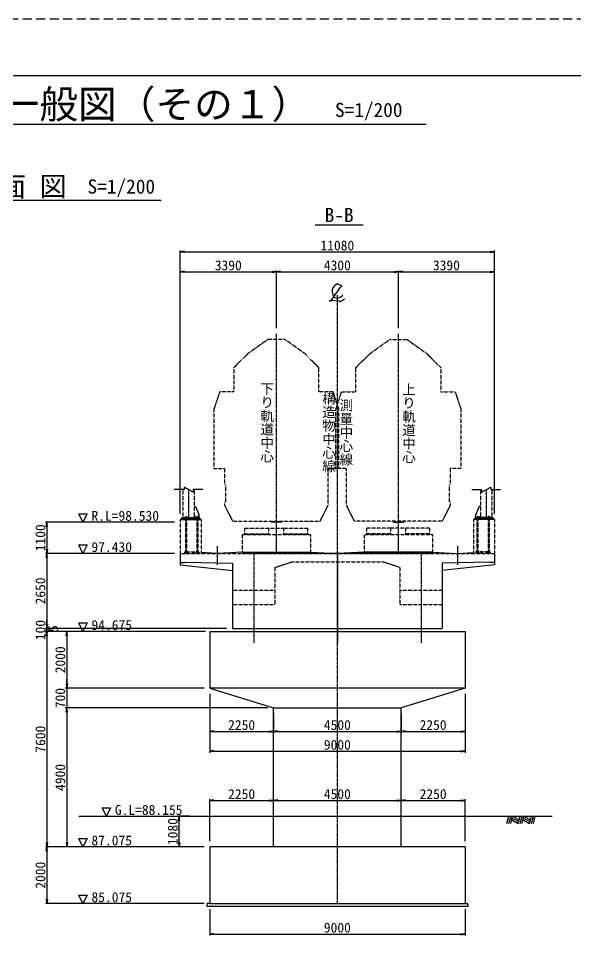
# Model space of a CAD drawing. Header units: millimetres. Extents: x -154198 to 210257, y -78304 to 147765.
# Drawn here: x 45577 to 65198, y 26459 to 59400 of the extents above; entities that cross this region are included whole.
import ezdxf
from ezdxf.enums import TextEntityAlignment as Align

# ---------------------------------------------------------------- set-up
doc = ezdxf.new("R2010")
doc.units = ezdxf.units.MM
doc.header["$LTSCALE"] = 0.25
for name, pattern in [('CENTER', [50.8, 31.75, -6.35, 6.35, -6.35]), ('DASHED', [19.05, 12.7, -6.35]), ('HIDDEN', [9.525, 6.35, -3.175])]:
    doc.linetypes.add(name, pattern=pattern)
doc.layers.get('Defpoints').update_dxf_attribs({"color": 171})
for name, color, linetype in [('D-BGD-建築限界', 7, 'Continuous'), ('D-BMK', 2, 'CENTER'), ('D-BMK-軌道中心線', 6, 'CENTER'), ('D-STR-DIM', 7, 'Continuous'), ('D-STR-HTXT', 3, 'Continuous'), ('D-STR-STR1-上部工', 4, 'Continuous'), ('D-STR-STR1-下部工', 1, 'Continuous'), ('D-STR-STR2-緩衝工', 6, 'Continuous'), ('D-STR-STRD-プレート', 5, 'Continuous'), ('D-STR-STRD-ボルト', 5, 'Continuous'), ('D-STR-台座コンクリート', 7, 'HIDDEN'), ('D-TTL-FRAM', 51, 'Continuous'), ('D-TTL-TXT', 7, 'Continuous'), ('S-BGD', 8, 'Continuous')]:
    doc.layers.add(name, color=color, linetype=linetype)
doc.layers.add('D-WORK', color=191, linetype='Continuous', plot=False)
doc.styles.add('MSゴシック_10', font='MS Gothic.ttf')
doc.styles.add('MSゴシック_T', font='@MS Gothic.ttf')
doc.dimstyles.new('DIM-100', dxfattribs={"dimscale": 100, "dimtxt": 3.5, "dimasz": 1.5, "dimexe": 0.5, "dimexo": 2, "dimgap": 0.5, "dimtad": 1, "dimdec": 0, "dimzin": 0, "dimdsep": 46, "dimtxsty": 'MSゴシック_10', "dimblk": 'OPEN', "dimcen": 0.09, "dimclrd": 256, "dimclre": 256, "dimclrt": 3, "dimaunit": 1, "dimadec": 4, "dimazin": 0, "dimtfac": 1, "dimtdec": 0, "dimtix": 1, "dimtmove": 2, "dimatfit": 3, "dimldrblk": 'NONE', "dimfxl": 1, "dimtolj": 1, "dimtzin": 0, "dimarcsym": 0})

# ---------------------------------------------------------------- blocks, each defined once
blk = doc.blocks.new('地盤記号')
for p, q in [((-67, -250), (0, 0)), ((0, -250), (67, 0)), ((67, -250), (133, 0)), ((133, 0), (367, -125)), ((333, -250), (400, 0)), ((400, -250), (467, 0)), ((467, -250), (533, 0)), ((533, 0), (767, -125)), ((733, -250), (800, 0)), ((800, -250), (867, 0)), ((867, -250), (933, 0)), ((100, -125), (333, -250)), ((117, -62), (350, -188)), ((500, -125), (733, -250)), ((517, -62), (750, -188))]:
    blk.add_line(p, q)
blk = doc.blocks.new('▽付文字')
at = {"color": 4, "ltscale": 100, "transparency": 16777216}
blk.add_lwpolyline([(1.5, 3), (0, 0), (-1.5, 3)], close=True, dxfattribs=at)
at = {"ltscale": 7.5, "transparency": 16777216, "style": 'MSゴシック_10'}
blk.add_attdef('R.L', (3, 0.5), '', height=3.5, dxfattribs=at)
blk = doc.blocks.new('_Open')
at = {"color": 0, "linetype": 'ByBlock', "lineweight": -2}
for p, q in [((-1, 0.17), (0, 0)), ((-1, -0.17), (0, 0)), ((0, 0), (-1, 0))]:
    blk.add_line(p, q, dxfattribs=at)
blk = doc.blocks.new('*D70')
at = {"layer": 'D-STR-DIM', "lineweight": -2, "transparency": 16777216}
for p, q in [((51270, 41935), (51270, 51220)), ((51420, 51170), (62200, 51170)), ((62350, 41935), (62350, 51220))]:
    blk.add_line(p, q, dxfattribs=at)
at = {"layer": 'Defpoints', "color": 0, "transparency": 16777216}
for p in [(62350, 51170), (51270, 41735), (62350, 41735)]:
    blk.add_point(p, dxfattribs=at)
at = {"layer": 'D-STR-DIM', "lineweight": -2, "transparency": 16777216, "xscale": 150, "yscale": 150, "zscale": 150, "rotation": 180}
blk.add_blockref('_Open', (51270, 51170), dxfattribs=at)
at = {"layer": 'D-STR-DIM', "lineweight": -2, "transparency": 16777216, "xscale": 150, "yscale": 150, "zscale": 150}
blk.add_blockref('_Open', (62350, 51170), dxfattribs=at)
at = {"layer": 'D-STR-DIM', "color": 3, "transparency": 16777216, "insert": (56810, 51395), "char_height": 350, "attachment_point": 5, "style": 'MSゴシック_10'}
blk.add_mtext('\\A1;11080', dxfattribs=at)
blk = doc.blocks.new('_None')
blk = doc.blocks.new('*D71')
at = {"layer": 'D-STR-DIM', "lineweight": -2, "transparency": 16777216}
for p, q in [((51270, 41935), (51270, 50520)), ((51420, 50470), (54510, 50470)), ((54660, 48485), (54660, 50520))]:
    blk.add_line(p, q, dxfattribs=at)
at = {"layer": 'Defpoints', "color": 0, "transparency": 16777216}
for p in [(54660, 50470), (54660, 48285), (51270, 41735)]:
    blk.add_point(p, dxfattribs=at)
at = {"layer": 'D-STR-DIM', "lineweight": -2, "transparency": 16777216, "xscale": 150, "yscale": 150, "zscale": 150, "rotation": 180}
blk.add_blockref('_Open', (51270, 50470), dxfattribs=at)
at = {"layer": 'D-STR-DIM', "lineweight": -2, "transparency": 16777216, "xscale": 150, "yscale": 150, "zscale": 150}
blk.add_blockref('_Open', (54660, 50470), dxfattribs=at)
at = {"layer": 'D-STR-DIM', "color": 3, "transparency": 16777216, "insert": (52965, 50695), "char_height": 350, "attachment_point": 5, "style": 'MSゴシック_10'}
blk.add_mtext('\\A1;3390', dxfattribs=at)
blk = doc.blocks.new('*D72')
at = {"layer": 'D-STR-DIM', "lineweight": -2, "transparency": 16777216}
for p, q in [((54660, 48485), (54660, 50520)), ((54810, 50470), (58810, 50470)), ((58960, 48485), (58960, 50520))]:
    blk.add_line(p, q, dxfattribs=at)
at = {"layer": 'Defpoints', "color": 0, "transparency": 16777216}
for p in [(58960, 50470), (54660, 48285), (58960, 48285)]:
    blk.add_point(p, dxfattribs=at)
at = {"layer": 'D-STR-DIM', "lineweight": -2, "transparency": 16777216, "xscale": 150, "yscale": 150, "zscale": 150, "rotation": 180}
blk.add_blockref('_Open', (54660, 50470), dxfattribs=at)
at = {"layer": 'D-STR-DIM', "lineweight": -2, "transparency": 16777216, "xscale": 150, "yscale": 150, "zscale": 150}
blk.add_blockref('_Open', (58960, 50470), dxfattribs=at)
at = {"layer": 'D-STR-DIM', "color": 3, "transparency": 16777216, "insert": (56810, 50695), "char_height": 350, "attachment_point": 5, "style": 'MSゴシック_10'}
blk.add_mtext('\\A1;4300', dxfattribs=at)
blk = doc.blocks.new('*D73')
at = {"layer": 'D-STR-DIM', "lineweight": -2, "transparency": 16777216}
for p, q in [((58960, 48485), (58960, 50520)), ((59110, 50470), (62200, 50470)), ((62350, 41935), (62350, 50520))]:
    blk.add_line(p, q, dxfattribs=at)
at = {"layer": 'Defpoints', "color": 0, "transparency": 16777216}
for p in [(62350, 50470), (58960, 48285), (62350, 41735)]:
    blk.add_point(p, dxfattribs=at)
at = {"layer": 'D-STR-DIM', "lineweight": -2, "transparency": 16777216, "xscale": 150, "yscale": 150, "zscale": 150, "rotation": 180}
blk.add_blockref('_Open', (58960, 50470), dxfattribs=at)
at = {"layer": 'D-STR-DIM', "lineweight": -2, "transparency": 16777216, "xscale": 150, "yscale": 150, "zscale": 150}
blk.add_blockref('_Open', (62350, 50470), dxfattribs=at)
at = {"layer": 'D-STR-DIM', "color": 3, "transparency": 16777216, "insert": (60655, 50695), "char_height": 350, "attachment_point": 5, "style": 'MSゴシック_10'}
blk.add_mtext('\\A1;3390', dxfattribs=at)
blk = doc.blocks.new('*D76')
at = {"layer": 'D-STR-DIM', "lineweight": -2, "transparency": 16777216}
for p, q in [((51070, 41635), (46520, 41635)), ((46570, 41485), (46570, 40685)), ((51070, 40535), (46520, 40535))]:
    blk.add_line(p, q, dxfattribs=at)
at = {"layer": 'Defpoints', "color": 0, "transparency": 16777216}
for p in [(51270, 41635), (46570, 40535), (51270, 40535)]:
    blk.add_point(p, dxfattribs=at)
at = {"layer": 'D-STR-DIM', "lineweight": -2, "transparency": 16777216, "xscale": 150, "yscale": 150, "zscale": 150}
for p, rotation in [((46570, 41635), 90), ((46570, 40535), 270)]:
    blk.add_blockref('_Open', p, dxfattribs=dict(at, rotation=rotation))
at = {"layer": 'D-STR-DIM', "color": 3, "transparency": 16777216, "insert": (46345, 41085), "char_height": 350, "attachment_point": 5, "rotation": 90, "style": 'MSゴシック_10'}
blk.add_mtext('\\A1;1100', dxfattribs=at)
blk = doc.blocks.new('*D77')
at = {"layer": 'D-STR-DIM', "lineweight": -2, "transparency": 16777216}
for p, q in [((51070, 40535), (46520, 40535)), ((46570, 40385), (46570, 38035)), ((52910, 37885), (46520, 37885))]:
    blk.add_line(p, q, dxfattribs=at)
at = {"layer": 'Defpoints', "color": 0, "transparency": 16777216}
for p in [(51270, 40535), (46570, 37885), (53110, 37885)]:
    blk.add_point(p, dxfattribs=at)
at = {"layer": 'D-STR-DIM', "lineweight": -2, "transparency": 16777216, "xscale": 150, "yscale": 150, "zscale": 150}
for p, rotation in [((46570, 40535), 90), ((46570, 37885), 270)]:
    blk.add_blockref('_Open', p, dxfattribs=dict(at, rotation=rotation))
at = {"layer": 'D-STR-DIM', "color": 3, "transparency": 16777216, "insert": (46345, 39210), "char_height": 350, "attachment_point": 5, "rotation": 90, "style": 'MSゴシック_10'}
blk.add_mtext('\\A1;2650', dxfattribs=at)
blk = doc.blocks.new('*D74')
at = {"layer": 'D-STR-DIM', "lineweight": -2, "transparency": 16777216}
for p, q in [((52910, 37885), (46520, 37885)), ((46570, 38035), (46570, 38185)), ((46570, 37880), (46570, 37885)), ((52910, 37880), (46520, 37880)), ((46570, 37730), (46570, 37580))]:
    blk.add_line(p, q, dxfattribs=at)
at = {"layer": 'Defpoints', "color": 0, "transparency": 16777216}
for p in [(46570, 37885), (53110, 37885), (53110, 37880)]:
    blk.add_point(p, dxfattribs=at)
at = {"layer": 'D-STR-DIM', "lineweight": -2, "transparency": 16777216, "xscale": 150, "yscale": 150, "zscale": 150}
for p, rotation in [((46570, 37885), 270), ((46570, 37880), 90)]:
    blk.add_blockref('_Open', p, dxfattribs=dict(at, rotation=rotation))
at = {"layer": 'D-STR-DIM', "color": 3, "transparency": 16777216, "char_height": 350, "attachment_point": 5, "rotation": 90, "style": 'MSゴシック_10'}
for s, insert in [('\\A1;', (46345, 37882)), ('\\A1;5', (46795, 37882))]:
    blk.add_mtext(s, dxfattribs=dict(at, insert=insert))
blk = doc.blocks.new('*D75')
at = {"layer": 'D-STR-DIM', "lineweight": -2, "transparency": 16777216}
for p, q in [((46570, 38030), (46570, 38180)), ((52910, 37880), (46520, 37880)), ((52160, 37780), (46520, 37780)), ((46570, 37880), (46570, 37780)), ((46570, 37630), (46570, 37480))]:
    blk.add_line(p, q, dxfattribs=at)
at = {"layer": 'Defpoints', "color": 0, "transparency": 16777216}
for p in [(46570, 37780), (52360, 37780), (53110, 37880)]:
    blk.add_point(p, dxfattribs=at)
at = {"layer": 'D-STR-DIM', "lineweight": -2, "transparency": 16777216, "xscale": 150, "yscale": 150, "zscale": 150}
for p, rotation in [((46570, 37880), 270), ((46570, 37780), 90)]:
    blk.add_blockref('_Open', p, dxfattribs=dict(at, rotation=rotation))
at = {"layer": 'D-STR-DIM', "color": 3, "transparency": 16777216, "insert": (46345, 37830), "char_height": 350, "attachment_point": 5, "rotation": 90, "style": 'MSゴシック_10'}
blk.add_mtext('\\A1;100', dxfattribs=at)
blk = doc.blocks.new('waku')
at = {"layer": 'D-TTL-FRAM'}
blk.add_lwpolyline([(0, 0), (0, 277), (395.5, 277), (395.5, 0)], close=True, dxfattribs=at)
at = {"layer": 'Defpoints', "linetype": 'HIDDEN'}
blk.add_lwpolyline([(-15, 287), (405.5, 287), (405.5, -10), (-15, -10)], close=True, dxfattribs=at)
blk = doc.blocks.new('CL')
for points in [[(1.75, -0.88), (1.38, -0.4), (0.8, -0.12), (0.25, 0), (-0.25, 0), (-1.03, -0.48), (-1.55, -1.2), (-1.88, -1.95), (-1.88, -3), (-1.7, -3.16), (-1.4, -4.15), (-0.85, -4.6), (-0.25, -4.75), (0.25, -4.75), (1, -4.58), (1.64, -4.04), (1.96, -3.6)], [(1.16, -0.9), (-2.5, -6), (-2.6, -5.6), (0.7, -5.8), (0.58, -6), (0.96, -6), (1.64, -5.76), (2.5, -5.15)]]:
    blk.add_lwpolyline(points)
blk = doc.blocks.new('第2朝里川温泉BL_Ct1_A-A')
at = {"layer": 'D-BMK', "ltscale": 0.5}
for p, q in [((-4240, 250), (-4240, -400)), ((4240, 250), (4240, -400))]:
    blk.add_line(p, q, dxfattribs=at)
at = {"layer": 'D-BMK'}
for p, q in [((-2950, 60), (-2950, -3154)), ((0, 60), (0, -3154)), ((2950, 60), (2950, -3154))]:
    blk.add_line(p, q, dxfattribs=at)
at = {"layer": 'D-STR-STR1-上部工', "linetype": 'HIDDEN'}
for p, q in [((-5540, 0), (5540, 0)), ((-2200, -500), (-1600, -300)), ((-1600, -300), (1600, -300)), ((2200, -500), (1600, -300)), ((-2200, -500), (-2200, -1803)), ((2200, -500), (2200, -1803)), ((-3700, -1300), (-2200, -1300)), ((2200, -1300), (3700, -1300)), ((-3700, -1803), (-2200, -1803)), ((2200, -1803), (3700, -1803)), ((-3700, -2650), (3700, -2650))]:
    blk.add_line(p, q, dxfattribs=at)
at = {"layer": 'D-STR-STR1-上部工', "linetype": 'Continuous'}
for p, q in [((-5540, 0), (-5540, -300)), ((-5540, -300), (-5520, -320)), ((-5540, -300), (-5540, -400)), ((-5520, -320), (-5390, -323)), ((-5390, -323), (-5380, -313)), ((-5380, -313), (-3700, -350)), ((5380, -313), (3700, -350)), ((5390, -323), (5380, -313)), ((5520, -320), (5390, -323)), ((5540, -300), (5520, -320)), ((5540, 0), (5540, -300)), ((5540, -300), (5540, -400)), ((-5540, -400), (-3700, -600)), ((-3700, -350), (-3700, -2654)), ((3700, -350), (3700, -2654)), ((5540, -400), (3700, -600)), ((-3700, -2654), (-3700, -2655)), ((-3700, -2655), (3700, -2655)), ((3700, -2654), (3700, -2655))]:
    blk.add_line(p, q, dxfattribs=at)
blk = doc.blocks.new('*U60')
at = {"layer": 'D-BGD-建築限界', "linetype": 'DASHED', "ltscale": 0.5}
for points in [[(-3940, 1820), (-3975, 1820), (-3975, 1700), (-3695, 1135), (-605, 1135), (-325, 1700), (-325, 3000), (50, 3000), (50, 5100), (-150, 5700), (-650, 5700), (-650, 6550), (-1150, 7050), (-1850, 7550), (-2450, 7550), (-3150, 7050), (-3650, 6550), (-3650, 5700), (-4150, 5700), (-4350, 5100), (-4350, 3000), (-3975, 3000), (-3975, 2420), (-3940, 2420), (-3940, 1820)], [(3940, 1820), (3975, 1820), (3975, 1700), (3695, 1135), (605, 1135), (325, 1700), (325, 3000), (-50, 3000), (-50, 5100), (150, 5700), (650, 5700), (650, 6550), (1150, 7050), (1850, 7550), (2450, 7550), (3150, 7050), (3650, 6550), (3650, 5700), (4150, 5700), (4350, 5100), (4350, 3000), (3975, 3000), (3975, 2420), (3940, 2420), (3940, 1820)]]:
    blk.add_lwpolyline(points, dxfattribs=at)
at = {"layer": 'D-BMK'}
for p, q in [((-2150, 1300), (-2150, 7750)), ((2150, 1300), (2150, 7750))]:
    blk.add_line(p, q, dxfattribs=at)
at = {"layer": 'D-BMK', "ltscale": 0.5}
for p, q in [((-2150, 0), (-2150, 860)), ((2150, 0), (2150, 860))]:
    blk.add_line(p, q, dxfattribs=at)
at = {"layer": 'D-BMK-軌道中心線'}
for p, q in [((-1950, 1100), (-2350, 1100)), ((-2150, 900), (-2150, 1300)), ((1950, 1100), (2350, 1100)), ((2150, 900), (2150, 1300))]:
    blk.add_line(p, q, dxfattribs=at)
at = {"layer": 'D-STR-台座コンクリート'}
for p, q in [((-3260, 885), (-2410, 885)), ((-3260, 650), (-3260, 885)), ((-3260, 690), (-2410, 690)), ((-1890, 885), (-1040, 885)), ((-1890, 690), (-1040, 690)), ((-1040, 650), (-1040, 885)), ((1890, 885), (1040, 885)), ((1040, 650), (1040, 885)), ((1890, 690), (1040, 690)), ((3260, 885), (2410, 885)), ((3260, 690), (2410, 690)), ((3260, 650), (3260, 885))]:
    blk.add_line(p, q, dxfattribs=at)
at = {"layer": 'D-STR-台座コンクリート', "color": 4}
for p, q in [((-2410, 895), (-1890, 895)), ((-2410, 650), (-2410, 895)), ((-1890, 650), (-1890, 895)), ((2410, 895), (1890, 895)), ((1890, 650), (1890, 895)), ((2410, 650), (2410, 895))]:
    blk.add_line(p, q, dxfattribs=at)
at = {"layer": 'D-STR-台座コンクリート'}
for points in [[(-940, 0), (-940, 650), (-3360, 650), (-3360, 0)], [(3360, 0), (3360, 650), (940, 650), (940, 0)]]:
    blk.add_lwpolyline(points, dxfattribs=at)
at = {"layer": 'Defpoints'}
for p, q in [((-940, 0), (-3360, 0)), ((940, 0), (-940, 0)), ((3360, 0), (940, 0))]:
    blk.add_line(p, q, dxfattribs=at)
blk = doc.blocks.new('*U58')
at = {"color": 0, "linetype": 'ByBlock'}
for p, q in [((-275, 1050), (-275, 70)), ((125, 1050), (125, 71)), ((-370, 0), (-370, -1200)), ((370, 0), (370, -1200))]:
    blk.add_line(p, q, dxfattribs=at)
at = {"color": 0, "linetype": 'Continuous'}
blk.add_line((-370, 0), (370, 0), dxfattribs=at)
at = {"layer": 'D-BMK'}
blk.add_line((-75, 1050), (-75, 70), dxfattribs=at)
at = {"layer": 'D-STR-HTXT', "color": 4}
blk.add_lwpolyline([(428, 1050), (85, 1050), (85, 958), (-235, 1142), (-235, 1050), (-578, 1050)], dxfattribs=at)
at = {"layer": 'D-STR-STRD-プレート'}
for p, q in [((125, 450), (175, 450)), ((175, 450), (295, 150)), ((-305, 70), (305, 70)), ((-305, 70), (-305, 40)), ((-305, 40), (305, 40))]:
    blk.add_line(p, q, dxfattribs=at)
at = {"layer": 'D-STR-STRD-プレート', "linetype": 'ByBlock'}
for p, q in [((295, 70), (295, 150)), ((305, 70), (305, 40))]:
    blk.add_line(p, q, dxfattribs=at)
at = {"layer": 'D-STR-STRD-プレート'}
blk.add_lwpolyline([(-335, 0), (335, 0), (335, 30), (325, 40), (-325, 40), (-335, 30)], close=True, dxfattribs=at)
blk.add_arc((125, 70), 40, 0, 90, dxfattribs=at)
at = {"layer": 'D-STR-STRD-ボルト', "linetype": 'ByBlock'}
for p, q in [((-192, 88), (-188, 90)), ((-192, 88), (-192, 70)), ((-188, 90), (-142, 90)), ((-184, 40), (-184, -1200)), ((-183, 96), (-147, 96)), ((-183, 96), (-183, 90)), ((-180, 88), (-180, 70)), ((-150, 88), (-150, 70)), ((-147, 96), (-147, 90)), ((-146, 40), (-146, -1200)), ((-138, 88), (-142, 90)), ((-138, 88), (-138, 70)), ((208, 88), (212, 90)), ((208, 88), (208, 70)), ((212, 90), (258, 90)), ((216, 40), (216, -1200)), ((217, 96), (253, 96)), ((217, 96), (217, 90)), ((220, 88), (220, 70)), ((250, 88), (250, 70)), ((253, 96), (253, 90)), ((254, 40), (254, -1200)), ((262, 88), (258, 90)), ((262, 88), (262, 70)), ((-215, -1140), (-115, -1140)), ((-215, -1140), (-215, -1190)), ((-213, -1190), (-215, -1190)), ((-206, -1152), (-209, -1186)), ((-198, -1145), (-132, -1145)), ((-192, -1122), (-188, -1120)), ((-192, -1122), (-192, -1140)), ((-192, -1140), (-138, -1140)), ((-192, -1163), (-192, -1145)), ((-192, -1145), (-138, -1145)), ((-192, -1163), (-188, -1165)), ((-188, -1120), (-142, -1120)), ((-188, -1165), (-142, -1165)), ((-184, -1200), (-146, -1200)), ((-180, -1122), (-180, -1140)), ((-180, -1163), (-180, -1145)), ((-150, -1122), (-150, -1140)), ((-150, -1163), (-150, -1145)), ((-138, -1122), (-142, -1120)), ((-138, -1163), (-142, -1165)), ((-138, -1122), (-138, -1140)), ((-138, -1163), (-138, -1145)), ((-124, -1152), (-121, -1186)), ((-117, -1190), (-115, -1190)), ((-115, -1140), (-115, -1190)), ((-115, -1140), (185, -1140)), ((-115, -1145), (185, -1145)), ((-115, -1190), (185, -1190)), ((185, -1140), (285, -1140)), ((185, -1140), (185, -1190)), ((187, -1190), (185, -1190)), ((194, -1152), (191, -1186)), ((202, -1145), (268, -1145)), ((208, -1122), (212, -1120)), ((208, -1122), (208, -1140)), ((208, -1140), (262, -1140)), ((208, -1163), (208, -1145)), ((208, -1145), (262, -1145)), ((208, -1163), (212, -1165)), ((212, -1120), (258, -1120)), ((212, -1165), (258, -1165)), ((216, -1200), (254, -1200)), ((220, -1122), (220, -1140)), ((220, -1163), (220, -1145)), ((250, -1122), (250, -1140)), ((250, -1163), (250, -1145)), ((262, -1122), (258, -1120)), ((262, -1163), (258, -1165)), ((262, -1122), (262, -1140)), ((262, -1163), (262, -1145)), ((276, -1152), (279, -1186)), ((283, -1190), (285, -1190)), ((285, -1140), (285, -1190))]:
    blk.add_line(p, q, dxfattribs=at)
for centre, radius, start, end in [((-189, 73), 17.2, 62.0571, 88.216), ((-165, 29), 61.1, 75.2952, 104.7048), ((-141, 73), 17.2, 91.784, 117.9429), ((211, 73), 17.2, 62.0571, 88.216), ((235, 29), 61.1, 75.2952, 104.7048), ((259, 73), 17.2, 91.784, 117.9429), ((-213, -1186), 4, 270, 355), ((-198, -1153), 8, 90, 175), ((-189, -1137), 17.2, 62.0571, 88.216), ((-189, -1148), 17.2, 271.784, 297.9429), ((-165, -1181), 61.1, 75.2952, 104.7048), ((-165, -1104), 61.1, 255.2952, 284.7048), ((-141, -1137), 17.2, 91.784, 117.9429), ((-141, -1148), 17.2, 242.0571, 268.216), ((-132, -1153), 8, 5, 90), ((-117, -1186), 4, 185, 270), ((187, -1186), 4, 270, 355), ((202, -1153), 8, 90, 175), ((211, -1137), 17.2, 62.0571, 88.216), ((211, -1148), 17.2, 271.784, 297.9429), ((235, -1181), 61.1, 75.2952, 104.7048), ((235, -1104), 61.1, 255.2952, 284.7048), ((259, -1137), 17.2, 91.784, 117.9429), ((259, -1148), 17.2, 242.0571, 268.216), ((268, -1153), 8, 5, 90), ((283, -1186), 4, 185, 270)]:
    blk.add_arc(centre, radius, start, end, dxfattribs=at)
at = {"layer": 'D-WORK', "linetype": 'ByBlock'}
for p, q in [((-165, 126), (-165, -1200)), ((235, 126), (235, -1200))]:
    blk.add_line(p, q, dxfattribs=at)
blk = doc.blocks.new('排水勾配')
for p, q in [((-4240, 0), (-4800, 30)), ((-3360, 40), (-4240, 0)), ((-3360, 40), (-940, 40)), ((-940, 40), (0, 0)), ((940, 40), (0, 0)), ((3360, 40), (940, 40)), ((3360, 40), (4240, 0)), ((4240, 0), (4800, 30))]:
    blk.add_line(p, q)
blk = doc.blocks.new('*D118')
at = {"layer": 'D-STR-DIM', "lineweight": -2, "transparency": 16777216}
for p, q in [((52160, 37780), (46520, 37780)), ((46570, 37630), (46570, 30330)), ((51610, 30180), (46520, 30180))]:
    blk.add_line(p, q, dxfattribs=at)
at = {"layer": 'Defpoints', "color": 0, "transparency": 16777216}
for p in [(52360, 37780), (46570, 30180), (51810, 30180)]:
    blk.add_point(p, dxfattribs=at)
at = {"layer": 'D-STR-DIM', "lineweight": -2, "transparency": 16777216, "xscale": 150, "yscale": 150, "zscale": 150}
for p, rotation in [((46570, 37780), 90), ((46570, 30180), 270)]:
    blk.add_blockref('_Open', p, dxfattribs=dict(at, rotation=rotation))
at = {"layer": 'D-STR-DIM', "color": 3, "transparency": 16777216, "insert": (46345, 33980), "char_height": 350, "attachment_point": 5, "rotation": 90, "style": 'MSゴシック_10'}
blk.add_mtext('\\A1;7600', dxfattribs=at)
blk = doc.blocks.new('*D119')
at = {"layer": 'D-STR-DIM', "lineweight": -2, "transparency": 16777216}
for p, q in [((52310, 35580), (52310, 33503)), ((61310, 35580), (61310, 33503)), ((52460, 33553), (61160, 33553))]:
    blk.add_line(p, q, dxfattribs=at)
at = {"layer": 'Defpoints', "color": 0, "transparency": 16777216}
for p in [(52310, 35780), (61310, 35780), (61310, 33553)]:
    blk.add_point(p, dxfattribs=at)
at = {"layer": 'D-STR-DIM', "lineweight": -2, "transparency": 16777216, "xscale": 150, "yscale": 150, "zscale": 150, "rotation": 180}
blk.add_blockref('_Open', (52310, 33553), dxfattribs=at)
at = {"layer": 'D-STR-DIM', "lineweight": -2, "transparency": 16777216, "xscale": 150, "yscale": 150, "zscale": 150}
blk.add_blockref('_Open', (61310, 33553), dxfattribs=at)
at = {"layer": 'D-STR-DIM', "color": 3, "transparency": 16777216, "insert": (56810, 33778), "char_height": 350, "attachment_point": 5, "style": 'MSゴシック_10'}
blk.add_mtext('\\A1;9000', dxfattribs=at)
blk = doc.blocks.new('*D120')
at = {"layer": 'D-STR-DIM', "lineweight": -2, "transparency": 16777216}
for p, q in [((51610, 30180), (46520, 30180)), ((46570, 30030), (46570, 28330)), ((52110, 28180), (46520, 28180))]:
    blk.add_line(p, q, dxfattribs=at)
at = {"layer": 'Defpoints', "color": 0, "transparency": 16777216}
for p in [(51810, 30180, 0), (46570, 28180), (52310, 28180)]:
    blk.add_point(p, dxfattribs=at)
at = {"layer": 'D-STR-DIM', "lineweight": -2, "transparency": 16777216, "xscale": 150, "yscale": 150, "zscale": 150}
for p, rotation in [((46570, 30180), 90), ((46570, 28180), 270)]:
    blk.add_blockref('_Open', p, dxfattribs=dict(at, rotation=rotation))
at = {"layer": 'D-STR-DIM', "color": 3, "transparency": 16777216, "insert": (46345, 29180), "char_height": 350, "attachment_point": 5, "rotation": 90, "style": 'MSゴシック_10'}
blk.add_mtext('\\A1;2000', dxfattribs=at)
blk = doc.blocks.new('*D121')
at = {"layer": 'D-STR-DIM', "lineweight": -2, "transparency": 16777216}
for p, q in [((52160, 37780), (47220, 37780)), ((47270, 37630), (47270, 35930)), ((52110, 35780), (47220, 35780))]:
    blk.add_line(p, q, dxfattribs=at)
at = {"layer": 'Defpoints', "color": 0, "transparency": 16777216}
for p in [(52360, 37780), (47270, 35780), (52310, 35780)]:
    blk.add_point(p, dxfattribs=at)
at = {"layer": 'D-STR-DIM', "lineweight": -2, "transparency": 16777216, "xscale": 150, "yscale": 150, "zscale": 150}
for p, rotation in [((47270, 37780), 90), ((47270, 35780), 270)]:
    blk.add_blockref('_Open', p, dxfattribs=dict(at, rotation=rotation))
at = {"layer": 'D-STR-DIM', "color": 3, "transparency": 16777216, "insert": (47045, 36780), "char_height": 350, "attachment_point": 5, "rotation": 90, "style": 'MSゴシック_10'}
blk.add_mtext('\\A1;2000', dxfattribs=at)
blk = doc.blocks.new('*D122')
at = {"layer": 'D-STR-DIM', "lineweight": -2, "transparency": 16777216}
for p, q in [((47270, 35930), (47270, 36080)), ((52110, 35780), (47220, 35780)), ((47270, 35780), (47270, 35080)), ((54360, 35080), (47220, 35080)), ((47270, 34930), (47270, 34780))]:
    blk.add_line(p, q, dxfattribs=at)
at = {"layer": 'Defpoints', "color": 0, "transparency": 16777216}
for p in [(52310, 35780), (47270, 35080), (54560, 35080)]:
    blk.add_point(p, dxfattribs=at)
at = {"layer": 'D-STR-DIM', "lineweight": -2, "transparency": 16777216, "xscale": 150, "yscale": 150, "zscale": 150}
for p, rotation in [((47270, 35780), 270), ((47270, 35080), 90)]:
    blk.add_blockref('_Open', p, dxfattribs=dict(at, rotation=rotation))
at = {"layer": 'D-STR-DIM', "color": 3, "transparency": 16777216, "insert": (47045, 35430), "char_height": 350, "attachment_point": 5, "rotation": 90, "style": 'MSゴシック_10'}
blk.add_mtext('\\A1;700', dxfattribs=at)
blk = doc.blocks.new('*D123')
at = {"layer": 'D-STR-DIM', "lineweight": -2, "transparency": 16777216}
for p, q in [((54360, 35080), (47220, 35080)), ((47270, 34930), (47270, 30330)), ((51610, 30180), (47220, 30180))]:
    blk.add_line(p, q, dxfattribs=at)
at = {"layer": 'Defpoints', "color": 0, "transparency": 16777216}
for p in [(54560, 35080), (47270, 30180), (51810, 30180)]:
    blk.add_point(p, dxfattribs=at)
at = {"layer": 'D-STR-DIM', "lineweight": -2, "transparency": 16777216, "xscale": 150, "yscale": 150, "zscale": 150}
for p, rotation in [((47270, 35080), 90), ((47270, 30180), 270)]:
    blk.add_blockref('_Open', p, dxfattribs=dict(at, rotation=rotation))
at = {"layer": 'D-STR-DIM', "color": 3, "transparency": 16777216, "insert": (47045, 32630), "char_height": 350, "attachment_point": 5, "rotation": 90, "style": 'MSゴシック_10'}
blk.add_mtext('\\A1;4900', dxfattribs=at)
blk = doc.blocks.new('*D124')
at = {"layer": 'D-STR-DIM', "lineweight": -2, "transparency": 16777216}
for p, q in [((52310, 35580), (52310, 34203)), ((54560, 34880), (54560, 34203)), ((52460, 34253), (54410, 34253))]:
    blk.add_line(p, q, dxfattribs=at)
at = {"layer": 'Defpoints', "color": 0, "transparency": 16777216}
for p in [(52310, 35780), (54560, 35080), (54560, 34253)]:
    blk.add_point(p, dxfattribs=at)
at = {"layer": 'D-STR-DIM', "lineweight": -2, "transparency": 16777216, "xscale": 150, "yscale": 150, "zscale": 150, "rotation": 180}
blk.add_blockref('_Open', (52310, 34253), dxfattribs=at)
at = {"layer": 'D-STR-DIM', "lineweight": -2, "transparency": 16777216, "xscale": 150, "yscale": 150, "zscale": 150}
blk.add_blockref('_Open', (54560, 34253), dxfattribs=at)
at = {"layer": 'D-STR-DIM', "color": 3, "transparency": 16777216, "insert": (53435, 34478), "char_height": 350, "attachment_point": 5, "style": 'MSゴシック_10'}
blk.add_mtext('\\A1;2250', dxfattribs=at)
blk = doc.blocks.new('*D125')
at = {"layer": 'D-STR-DIM', "lineweight": -2, "transparency": 16777216}
for p, q in [((54560, 34880), (54560, 34203)), ((59060, 34880), (59060, 34203)), ((54710, 34253), (58910, 34253))]:
    blk.add_line(p, q, dxfattribs=at)
at = {"layer": 'Defpoints', "color": 0, "transparency": 16777216}
for p in [(54560, 35080), (59060, 35080), (59060, 34253)]:
    blk.add_point(p, dxfattribs=at)
at = {"layer": 'D-STR-DIM', "lineweight": -2, "transparency": 16777216, "xscale": 150, "yscale": 150, "zscale": 150, "rotation": 180}
blk.add_blockref('_Open', (54560, 34253), dxfattribs=at)
at = {"layer": 'D-STR-DIM', "lineweight": -2, "transparency": 16777216, "xscale": 150, "yscale": 150, "zscale": 150}
blk.add_blockref('_Open', (59060, 34253), dxfattribs=at)
at = {"layer": 'D-STR-DIM', "color": 3, "transparency": 16777216, "insert": (56810, 34478), "char_height": 350, "attachment_point": 5, "style": 'MSゴシック_10'}
blk.add_mtext('\\A1;4500', dxfattribs=at)
blk = doc.blocks.new('*D126')
at = {"layer": 'D-STR-DIM', "lineweight": -2, "transparency": 16777216}
for p, q in [((61310, 35580), (61310, 34203)), ((59060, 34880), (59060, 34203)), ((59210, 34253), (61160, 34253))]:
    blk.add_line(p, q, dxfattribs=at)
at = {"layer": 'Defpoints', "color": 0, "transparency": 16777216}
for p in [(61310, 35780), (59060, 35080), (61310, 34253)]:
    blk.add_point(p, dxfattribs=at)
at = {"layer": 'D-STR-DIM', "lineweight": -2, "transparency": 16777216, "xscale": 150, "yscale": 150, "zscale": 150, "rotation": 180}
blk.add_blockref('_Open', (59060, 34253), dxfattribs=at)
at = {"layer": 'D-STR-DIM', "lineweight": -2, "transparency": 16777216, "xscale": 150, "yscale": 150, "zscale": 150}
blk.add_blockref('_Open', (61310, 34253), dxfattribs=at)
at = {"layer": 'D-STR-DIM', "color": 3, "transparency": 16777216, "insert": (60185, 34478), "char_height": 350, "attachment_point": 5, "style": 'MSゴシック_10'}
blk.add_mtext('\\A1;2250', dxfattribs=at)
blk = doc.blocks.new('*D127')
at = {"layer": 'D-STR-DIM', "lineweight": -2, "transparency": 16777216}
for p, q in [((52310, 30380), (52310, 31865)), ((52460, 31815), (54410, 31815)), ((54560, 30380), (54560, 31865))]:
    blk.add_line(p, q, dxfattribs=at)
at = {"layer": 'Defpoints', "color": 0, "transparency": 16777216}
for p in [(54560, 31815), (52310, 30180), (54560, 30180)]:
    blk.add_point(p, dxfattribs=at)
at = {"layer": 'D-STR-DIM', "lineweight": -2, "transparency": 16777216, "xscale": 150, "yscale": 150, "zscale": 150, "rotation": 180}
blk.add_blockref('_Open', (52310, 31815), dxfattribs=at)
at = {"layer": 'D-STR-DIM', "lineweight": -2, "transparency": 16777216, "xscale": 150, "yscale": 150, "zscale": 150}
blk.add_blockref('_Open', (54560, 31815), dxfattribs=at)
at = {"layer": 'D-STR-DIM', "color": 3, "transparency": 16777216, "insert": (53435, 32040), "char_height": 350, "attachment_point": 5, "style": 'MSゴシック_10'}
blk.add_mtext('\\A1;2250', dxfattribs=at)
blk = doc.blocks.new('*D128')
at = {"layer": 'D-STR-DIM', "lineweight": -2, "transparency": 16777216}
for p, q in [((59060, 30380), (59060, 31865)), ((59210, 31815), (61160, 31815)), ((61310, 30380), (61310, 31865))]:
    blk.add_line(p, q, dxfattribs=at)
at = {"layer": 'Defpoints', "color": 0, "transparency": 16777216}
for p in [(61310, 31815), (59060, 30180), (61310, 30180)]:
    blk.add_point(p, dxfattribs=at)
at = {"layer": 'D-STR-DIM', "lineweight": -2, "transparency": 16777216, "xscale": 150, "yscale": 150, "zscale": 150, "rotation": 180}
blk.add_blockref('_Open', (59060, 31815), dxfattribs=at)
at = {"layer": 'D-STR-DIM', "lineweight": -2, "transparency": 16777216, "xscale": 150, "yscale": 150, "zscale": 150}
blk.add_blockref('_Open', (61310, 31815), dxfattribs=at)
at = {"layer": 'D-STR-DIM', "color": 3, "transparency": 16777216, "insert": (60185, 32040), "char_height": 350, "attachment_point": 5, "style": 'MSゴシック_10'}
blk.add_mtext('\\A1;2250', dxfattribs=at)
blk = doc.blocks.new('*D130')
at = {"layer": 'D-STR-DIM', "lineweight": -2, "transparency": 16777216}
for p, q in [((51610, 31260), (51184, 31260)), ((51234, 30330), (51234, 31110)), ((52110, 30180), (51184, 30180))]:
    blk.add_line(p, q, dxfattribs=at)
at = {"layer": 'Defpoints', "color": 0, "transparency": 16777216}
for p in [(51234, 31260), (51810, 31260), (52310, 30180)]:
    blk.add_point(p, dxfattribs=at)
at = {"layer": 'D-STR-DIM', "lineweight": -2, "transparency": 16777216, "xscale": 150, "yscale": 150, "zscale": 150}
for p, rotation in [((51234, 31260), 90), ((51234, 30180), 270)]:
    blk.add_blockref('_Open', p, dxfattribs=dict(at, rotation=rotation))
at = {"layer": 'D-STR-DIM', "color": 3, "transparency": 16777216, "insert": (51009, 30720), "char_height": 350, "attachment_point": 5, "rotation": 90, "style": 'MSゴシック_10'}
blk.add_mtext('\\A1;1080', dxfattribs=at)
blk = doc.blocks.new('朝里川温泉Bv_P1_断面B-B')
at = {"layer": 'D-BMK'}
blk.add_line((0, -9600), (0, 0), dxfattribs=at)
at = {"layer": 'D-STR-STR1-下部工'}
for p, q in [((-4500, 0), (-4500, -2000)), ((4500, 0), (4500, -2000)), ((-4500, 0), (4500, 0)), ((-4500, -2000), (-2250, -2700)), ((4500, -2000), (-4500, -2000)), ((4500, -2000), (2250, -2700)), ((-2250, -7600), (-2250, -2700)), ((-2250, -2700), (2250, -2700)), ((2250, -7600), (2250, -2700)), ((4500, -7600), (-4500, -7600)), ((-4500, -7600), (-4500, -9600)), ((4500, -7600), (4500, -9600)), ((-4500, -9600), (4500, -9600))]:
    blk.add_line(p, q, dxfattribs=at)
at = {"layer": 'D-STR-STR1-下部工', "color": 4, "linetype": 'HIDDEN', "ltscale": 2}
for p, q in [((-4500, -9600), (-4600, -9600)), ((-4600, -9600), (-4600, -9700)), ((4600, -9700), (-4600, -9700)), ((4500, -9600), (4600, -9600)), ((4600, -9600), (4600, -9700))]:
    blk.add_line(p, q, dxfattribs=at)
blk = doc.blocks.new('*D220')
at = {"layer": 'D-STR-DIM', "lineweight": -2, "transparency": 16777216}
for p, q in [((54560, 30380), (54560, 31865)), ((54710, 31815), (58910, 31815)), ((59060, 30380), (59060, 31865))]:
    blk.add_line(p, q, dxfattribs=at)
at = {"layer": 'Defpoints', "color": 0, "transparency": 16777216}
for p in [(59060, 31815), (54560, 30180), (59060, 30180)]:
    blk.add_point(p, dxfattribs=at)
at = {"layer": 'D-STR-DIM', "lineweight": -2, "transparency": 16777216, "xscale": 150, "yscale": 150, "zscale": 150, "rotation": 180}
blk.add_blockref('_Open', (54560, 31815), dxfattribs=at)
at = {"layer": 'D-STR-DIM', "lineweight": -2, "transparency": 16777216, "xscale": 150, "yscale": 150, "zscale": 150}
blk.add_blockref('_Open', (59060, 31815), dxfattribs=at)
at = {"layer": 'D-STR-DIM', "color": 3, "transparency": 16777216, "insert": (56810, 32040), "char_height": 350, "attachment_point": 5, "style": 'MSゴシック_10'}
blk.add_mtext('\\A1;4500', dxfattribs=at)
blk = doc.blocks.new('*D223')
at = {"layer": 'D-STR-DIM', "lineweight": -2, "transparency": 16777216}
for p, q in [((52310, 27980), (52310, 27053)), ((61310, 27980), (61310, 27053)), ((52460, 27103), (61160, 27103))]:
    blk.add_line(p, q, dxfattribs=at)
at = {"layer": 'Defpoints', "color": 0, "transparency": 16777216}
for p in [(52310, 28180), (61310, 28180), (61310, 27103)]:
    blk.add_point(p, dxfattribs=at)
at = {"layer": 'D-STR-DIM', "lineweight": -2, "transparency": 16777216, "xscale": 150, "yscale": 150, "zscale": 150, "rotation": 180}
blk.add_blockref('_Open', (52310, 27103), dxfattribs=at)
at = {"layer": 'D-STR-DIM', "lineweight": -2, "transparency": 16777216, "xscale": 150, "yscale": 150, "zscale": 150}
blk.add_blockref('_Open', (61310, 27103), dxfattribs=at)
at = {"layer": 'D-STR-DIM', "color": 3, "transparency": 16777216, "insert": (56810, 27328), "char_height": 350, "attachment_point": 5, "style": 'MSゴシック_10'}
blk.add_mtext('\\A1;9000', dxfattribs=at)

msp = doc.modelspace()

# ---------------------------------------------------------------- linework, layer by layer
at = {"layer": 'D-BMK'}
msp.add_line((56810.1, 37379.9), (56810.1, 49641.5), dxfattribs=at)
at = {"layer": 'S-BGD'}
msp.add_line((47696.5, 31260.3), (64385.2, 31260.3), dxfattribs=at)

# ---------------------------------------------------------------- block references
msp.add_blockref('第2朝里川温泉BL_Ct1_A-A', (56810.1, 40534.7))
at = {"layer": 'D-STR-DIM'}
msp.add_blockref('朝里川温泉Bv_P1_断面B-B', (56810.1, 37779.9), dxfattribs=at)
at = {"layer": 'D-STR-HTXT', "ltscale": 100, "xscale": 100, "yscale": 100, "zscale": 100}
msp.add_blockref('CL', (56810.1, 50027.2), dxfattribs=at)
at = {"layer": 'D-STR-HTXT', "xscale": 100, "yscale": 100, "zscale": 100}
for p, values in [((47842.2, 41634.7), {'R.L': 'R.L=98.530'}), ((47842.2, 40534.7), {'R.L': '97.430'}), ((47842.2, 37779.9, 0), {'R.L': '94.675'}), ((48667.5, 31260.3), {'R.L': 'G.L=88.155'}), ((47842.2, 30179.9, 0), {'R.L': '87.075'}), ((47842.2, 28179.9, 0), {'R.L': '85.075'})]:
    msp.add_blockref('▽付文字', p, dxfattribs=at).add_auto_attribs(values)
at = {"layer": 'D-STR-STR1-上部工'}
msp.add_blockref('排水勾配', (56810.1, 40534.7), dxfattribs=at)
at = {"layer": 'D-STR-STR2-緩衝工', "linetype": 'HIDDEN'}
msp.add_blockref('*U58', (51640.1, 41734.7), dxfattribs=at)
at = {"layer": 'D-STR-STR2-緩衝工', "linetype": 'HIDDEN', "xscale": -1}
msp.add_blockref('*U58', (61980.1, 41734.7), dxfattribs=at)
at = {"layer": 'D-STR-台座コンクリート'}
msp.add_blockref('*U60', (56810.1, 40534.7), dxfattribs=at)
at = {"layer": 'Defpoints', "xscale": 200, "yscale": 200, "zscale": 200}
msp.add_blockref('waku', (3000, 2000), dxfattribs=at)
at = {"layer": 'S-BGD'}
msp.add_blockref('地盤記号', (62854.8, 31260.3), dxfattribs=at)

# ---------------------------------------------------------------- texts
at = {"layer": 'D-STR-HTXT', "lineweight": -3, "style": 'MSゴシック_T'}
for s, p in [('下り軌道中心', (54330, 46583.4)), ('上り軌道中心', (59327.9, 46561.6))]:
    msp.add_text(s, height=350, rotation=270, dxfattribs=at).set_placement(p, align=Align.MIDDLE_LEFT)
for s, p in [('構造物中心線', (56515.1, 44806.8)), ('測量中心線', (57129, 44806.8))]:
    msp.add_text(s, height=350, rotation=270, dxfattribs=at).set_placement(p, align=Align.MIDDLE)
at = {"layer": 'D-TTL-TXT', "style": 'MSゴシック_10'}
msp.add_text('%%U 朝里川温泉Ｂｖ Ｐ１橋脚 構造一般図（その１）  \u3000\u3000', height=1000, dxfattribs=at).set_placement((42555, 56400), align=Align.MIDDLE)
for p in [(56725.7, 55780.9), (48003.7, 53077.3)]:
    msp.add_text('S=1/200', height=500, dxfattribs=at).set_placement(p, align=Align.BOTTOM_LEFT)
msp.add_text('%%U 正 面 図       ', height=700, dxfattribs=at).set_placement((46786.8, 53131.5), align=Align.CENTER)
msp.add_text('%%U B-B ', height=500, dxfattribs=at).set_placement((56022.7, 52224.6))

# ---------------------------------------------------------------- dimensions: what is measured, and where the dimension line sits
at = {"layer": 'D-STR-DIM'}
for base, p1, p2, picture, middle in [((62350.1, 51170.1), (51270.1, 41734.8), (62350.1, 41734.8), '*D70', (56810.1, 51395.1)), ((54660.1, 50470.1), (51270.1, 41734.8), (54660.1, 48284.8), '*D71', (52965.1, 50695.1)), ((58960.1, 50470.1), (54660.1, 48284.8), (58960.1, 48284.8), '*D72', (56810.1, 50695.1)), ((62350.1, 50470.1), (58960.1, 48284.8), (62350.1, 41734.8), '*D73', (60655.1, 50695.1)), ((61310.1, 33553.4), (52310.1, 35779.9), (61310.1, 35779.9), '*D119', (56810.1, 33778.4)), ((54560.1, 34253.4), (52310.1, 35779.9), (54560.1, 35079.9), '*D124', (53435.1, 34478.4)), ((61310.1, 34253.4), (59060.1, 35079.9), (61310.1, 35779.9), '*D126', (60185.1, 34478.4)), ((59060.1, 34253.4), (54560.1, 35079.9), (59060.1, 35079.9), '*D125', (56810.1, 34478.4)), ((54560.1, 31814.9), (52310.1, 30179.9), (54560.1, 30179.9), '*D127', (53435.1, 32039.9)), ((59060.1, 31814.9), (54560.1, 30179.9), (59060.1, 30179.9), '*D220', (56810.1, 32039.9)), ((61310.1, 31814.9), (59060.1, 30179.9), (61310.1, 30179.9), '*D128', (60185.1, 32039.9)), ((61310.1, 27103.4), (52310.1, 28179.9), (61310.1, 28179.9), '*D223', (56810.1, 27328.4))]:
    dim = msp.add_linear_dim(base=base, p1=p1, p2=p2, dimstyle='DIM-100', dxfattribs=at)
    dim.commit()
    dim.dimension.update_dxf_attribs({"geometry": picture, "text_midpoint": middle})
for base, p1, p2, picture, middle in [((46569.5, 40534.7), (51270.1, 41634.7), (51270.1, 40534.7), '*D76', (46344.5, 41084.7)), ((46569.5, 37884.7), (51270.1, 40534.7), (53110.1, 37884.7), '*D77', (46344.5, 39209.7)), ((46569.5, 37779.9), (53110.1, 37879.9), (52360.1, 37779.9), '*D75', (46344.5, 37829.9)), ((46569.5, 30179.9), (52360.1, 37779.9), (51810.1, 30179.9), '*D118', (46344.5, 33979.9)), ((47269.5, 35779.9), (52360.1, 37779.9), (52310.1, 35779.9), '*D121', (47044.5, 36779.9)), ((47269.5, 35079.9), (52310.1, 35779.9), (54560.1, 35079.9), '*D122', (47044.5, 35429.9)), ((47269.5, 30179.9), (54560.1, 35079.9), (51810.1, 30179.9), '*D123', (47044.5, 32629.9)), ((51233.7, 31260.3), (52310.1, 30179.9), (51810.1, 31260.3), '*D130', (51008.7, 30720.1)), ((46569.5, 28179.9), (51810.1, 30179.9, 0), (52310.1, 28179.9), '*D120', (46344.5, 29179.9))]:
    dim = msp.add_linear_dim(base=base, p1=p1, p2=p2, angle=90, dimstyle='DIM-100', dxfattribs=at)
    dim.commit()
    dim.dimension.update_dxf_attribs({"geometry": picture, "text_midpoint": middle})
dim = msp.add_linear_dim(base=(46569.5, 37884.7), p1=(53110.1, 37879.9), p2=(53110.1, 37884.7), angle=90, text='\\X<>', dimstyle='DIM-100', dxfattribs=at)
dim.commit()
dim.dimension.update_dxf_attribs({"geometry": '*D74', "text_midpoint": (46569.5, 37882.3)})

doc.saveas('drawing.dxf')
